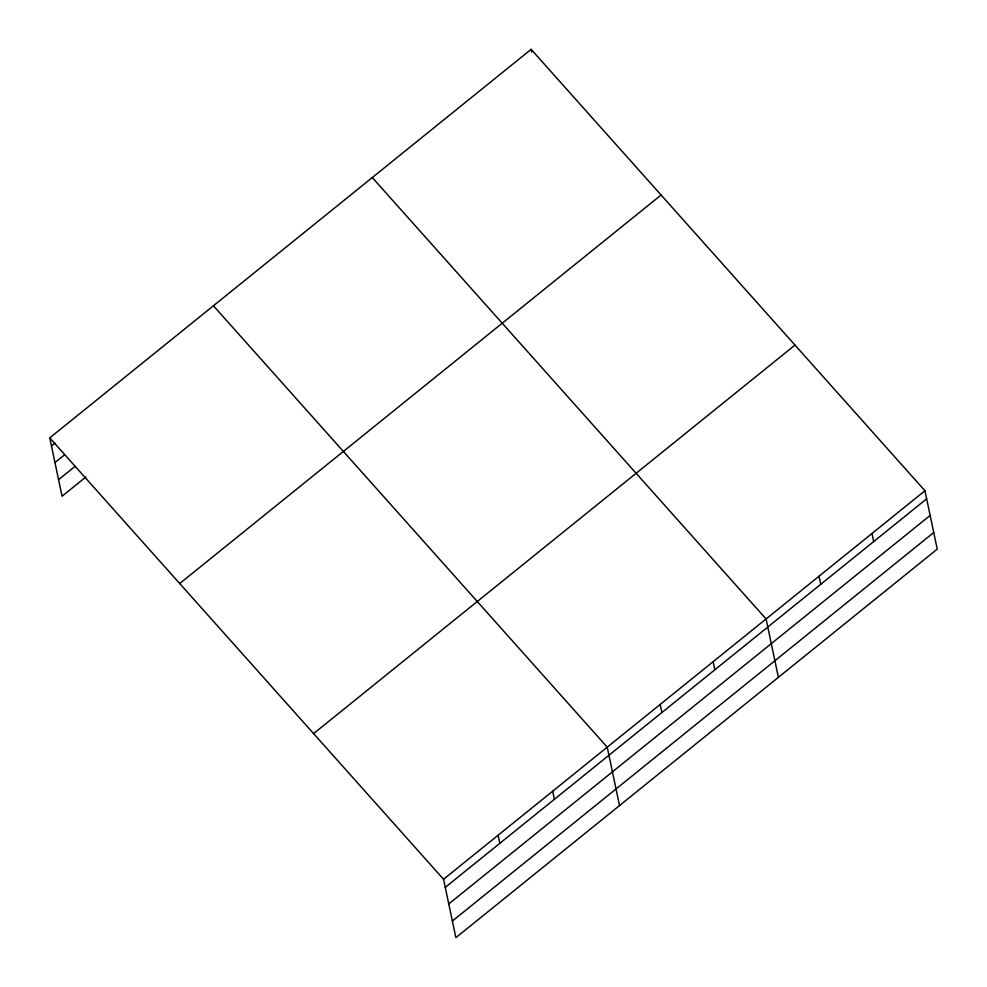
<?xml version="1.0" encoding="UTF-8"?>
<svg xmlns="http://www.w3.org/2000/svg" width="987" height="987" viewBox="0 0 987 987"><rect width="100%" height="100%" fill="white"/><g stroke="black" fill="none" stroke-linecap="round" stroke-linejoin="round"><path stroke-width="1.48" d="M49.757 437.87L531.129 49.35L924.942 490.749L937.243 549.13L455.871 937.65L443.558 879.269L49.757 437.87L62.058 496.251L85.783 477.103M51.472 445.976L55.025 443.101M54.964 462.558L64.451 454.908M58.566 479.657L75.172 466.259M179.72 583.527L661.093 195.007M313.607 733.6L794.979 345.08M443.558 879.269L924.942 490.749M445.273 887.362L926.645 498.842M448.764 903.956L930.136 515.436M452.367 921.056L933.739 532.536M372.284 177.561L766.085 618.96L778.385 677.341M213.426 305.773L607.227 747.171L619.528 805.552M871.99 533.486L873.692 541.579M819.037 576.223L820.74 584.316M713.132 661.697L714.835 669.791M531.129 49.35L531.697 52.052M660.18 704.434L661.882 712.528M552.671 791.204L554.386 799.297M498.114 835.236L499.829 843.33"/></g></svg>
